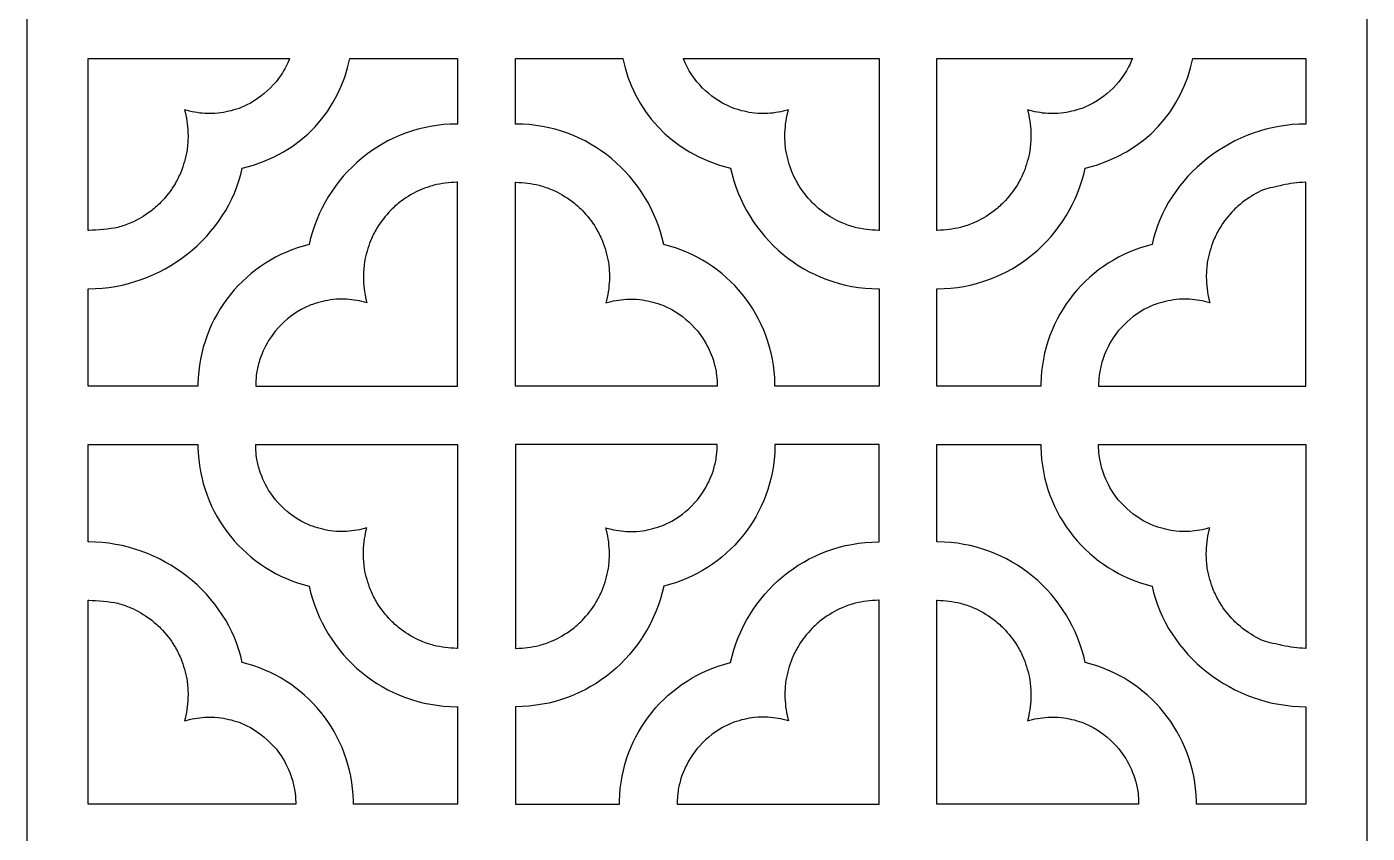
# Model space of a CAD drawing. Header units: centimetres. Extents: x -20.1 to -15.7, y -9 to 9.
# Drawn here: x -20.085 to -15.659, y -4.742 to -2.079 of the extents above; entities that cross this region are included whole.
import ezdxf

# ---------------------------------------------------------------- set-up
doc = ezdxf.new("R2010")
doc.units = ezdxf.units.CM
doc.header["$MEASUREMENT"] = 0
doc.layers.add('layer 1', color=7, linetype='Continuous')

msp = doc.modelspace()

# ---------------------------------------------------------------- linework, layer by layer
at = {"layer": 'layer 1', "color": 250}
for points, knots in [([(-20.08518, 9.00078), (-20.08518, 9.00078), (-15.65871, 9.00078), (-15.65871, 9.00078), (-15.65871, 9.00078), (-15.65871, 9.00078), (-15.65871, -9.00021), (-15.65871, -9.00021), (-15.65871, -9.00021), (-15.65871, -9.00021), (-20.08518, -9.00021), (-20.08518, -9.00021), (-20.08518, -9.00021), (-20.08518, -9.00021), (-20.08518, 9.00078), (-20.08518, 9.00078)], [0, 0, 0, 0, 0.2, 0.2, 0.2, 0.2, 0.4, 0.4, 0.4, 0.4, 0.6, 0.6, 0.6, 0.6, 1, 1, 1, 1]), ([(-18.66243, -2.18409), (-18.66243, -2.18409), (-19.01814, -2.18409), (-19.01814, -2.18409), (-19.01814, -2.18409), (-19.05294, -2.34948), (-19.17134, -2.49765), (-19.37345, -2.54566), (-19.37345, -2.54566), (-19.42214, -2.77284), (-19.64154, -2.94393), (-19.88049, -2.94393), (-19.88049, -2.94393), (-19.8807, -2.94393), (-19.88152, -2.94392), (-19.88259, -2.94392), (-19.88259, -2.94392), (-19.88259, -2.94392), (-19.88259, -3.26591), (-19.88259, -3.26591), (-19.88259, -3.26591), (-19.88259, -3.26591), (-19.52001, -3.26591), (-19.52001, -3.26591), (-19.52001, -3.26591), (-19.52, -3.26237), (-19.51998, -3.25917), (-19.51996, -3.25808), (-19.51996, -3.25808), (-19.51605, -3.03471), (-19.36021, -2.84767), (-19.15284, -2.79842), (-19.15284, -2.79842), (-19.10415, -2.57124), (-18.90349, -2.40015), (-18.66454, -2.40015), (-18.66454, -2.40015), (-18.66441, -2.40015), (-18.66362, -2.40015), (-18.66243, -2.40015), (-18.66243, -2.40015), (-18.66243, -2.32813), (-18.66243, -2.25611), (-18.66243, -2.18409)], [0, 0, 0, 0, 0.0833333, 0.0833333, 0.0833333, 0.0833333, 0.1666667, 0.1666667, 0.1666667, 0.1666667, 0.25, 0.25, 0.25, 0.25, 0.3333333, 0.3333333, 0.3333333, 0.3333333, 0.4166667, 0.4166667, 0.4166667, 0.4166667, 0.5, 0.5, 0.5, 0.5, 0.5833333, 0.5833333, 0.5833333, 0.5833333, 0.6666667, 0.6666667, 0.6666667, 0.6666667, 0.75, 0.75, 0.75, 0.75, 0.8333333, 0.8333333, 0.8333333, 0.8333333, 1, 1, 1, 1]), ([(-19.2175, -2.18409), (-19.2175, -2.18409), (-19.88259, -2.18409), (-19.88259, -2.18409), (-19.88259, -2.18409), (-19.88259, -2.18409), (-19.88259, -2.75146), (-19.88259, -2.75146), (-19.88259, -2.75146), (-19.88152, -2.75147), (-19.8807, -2.75148), (-19.88049, -2.75148), (-19.88049, -2.75148), (-19.85369, -2.75079), (-19.81088, -2.74777), (-19.78475, -2.74165), (-19.78475, -2.74165), (-19.77003, -2.73741), (-19.75618, -2.73266), (-19.74194, -2.72697), (-19.74194, -2.72697), (-19.71852, -2.71624), (-19.69819, -2.7044), (-19.67725, -2.68932), (-19.67725, -2.68932), (-19.66533, -2.67985), (-19.65435, -2.67023), (-19.64338, -2.65966), (-19.64338, -2.65966), (-19.62567, -2.64088), (-19.61115, -2.62223), (-19.59728, -2.6004), (-19.59728, -2.6004), (-19.58969, -2.58709), (-19.58306, -2.57402), (-19.57679, -2.56003), (-19.57679, -2.56003), (-19.56718, -2.53549), (-19.56072, -2.51244), (-19.55611, -2.48646), (-19.55611, -2.48646), (-19.55408, -2.47043), (-19.55294, -2.45508), (-19.55254, -2.43892), (-19.55254, -2.43892), (-19.55322, -2.41182), (-19.55621, -2.38749), (-19.56226, -2.36108), (-19.56226, -2.36108), (-19.56297, -2.35856), (-19.5637, -2.35605), (-19.56445, -2.35357), (-19.56445, -2.35357), (-19.54171, -2.35998), (-19.52046, -2.3637), (-19.49679, -2.36553), (-19.49679, -2.36553), (-19.48189, -2.36591), (-19.46771, -2.36556), (-19.45285, -2.36441), (-19.45285, -2.36441), (-19.42879, -2.3613), (-19.40735, -2.35633), (-19.38438, -2.34844), (-19.38438, -2.34844), (-19.37132, -2.34322), (-19.35909, -2.33762), (-19.3466, -2.33114), (-19.3466, -2.33114), (-19.31322, -2.3117), (-19.28715, -2.28991), (-19.26192, -2.26049), (-19.26192, -2.26049), (-19.26192, -2.26049), (-19.24538, -2.23816), (-19.24538, -2.23816), (-19.24538, -2.23816), (-19.23404, -2.22031), (-19.22477, -2.20232), (-19.2175, -2.18409)], [0, 0, 0, 0, 0.047619, 0.047619, 0.047619, 0.047619, 0.0952381, 0.0952381, 0.0952381, 0.0952381, 0.1428571, 0.1428571, 0.1428571, 0.1428571, 0.1904762, 0.1904762, 0.1904762, 0.1904762, 0.2380952, 0.2380952, 0.2380952, 0.2380952, 0.2857143, 0.2857143, 0.2857143, 0.2857143, 0.3333333, 0.3333333, 0.3333333, 0.3333333, 0.3809524, 0.3809524, 0.3809524, 0.3809524, 0.4285714, 0.4285714, 0.4285714, 0.4285714, 0.4761905, 0.4761905, 0.4761905, 0.4761905, 0.5238095, 0.5238095, 0.5238095, 0.5238095, 0.5714286, 0.5714286, 0.5714286, 0.5714286, 0.6190476, 0.6190476, 0.6190476, 0.6190476, 0.6666667, 0.6666667, 0.6666667, 0.6666667, 0.7142857, 0.7142857, 0.7142857, 0.7142857, 0.7619048, 0.7619048, 0.7619048, 0.7619048, 0.8095238, 0.8095238, 0.8095238, 0.8095238, 0.8571429, 0.8571429, 0.8571429, 0.8571429, 0.9047619, 0.9047619, 0.9047619, 0.9047619, 1, 1, 1, 1]), ([(-18.11685, -2.18409), (-18.11685, -2.18409), (-18.47101, -2.18409), (-18.47101, -2.18409), (-18.47101, -2.18409), (-18.47101, -2.25611), (-18.47101, -2.32813), (-18.47101, -2.40015), (-18.47101, -2.40015), (-18.47045, -2.40015), (-18.47009, -2.40015), (-18.47, -2.40015), (-18.47, -2.40015), (-18.23105, -2.40015), (-18.03039, -2.57124), (-17.98171, -2.79842), (-17.98171, -2.79842), (-17.77433, -2.84767), (-17.61849, -3.03471), (-17.61458, -3.25808), (-17.61458, -3.25808), (-17.61456, -3.25917), (-17.61454, -3.26237), (-17.61453, -3.26591), (-17.61453, -3.26591), (-17.61453, -3.26591), (-17.27069, -3.26591), (-17.27069, -3.26591), (-17.27069, -3.26591), (-17.27069, -3.26591), (-17.27069, -2.94392), (-17.27069, -2.94392), (-17.27069, -2.94392), (-17.27176, -2.94392), (-17.27258, -2.94393), (-17.27279, -2.94393), (-17.27279, -2.94393), (-17.51174, -2.94393), (-17.7124, -2.77284), (-17.76109, -2.54566), (-17.76109, -2.54566), (-17.96345, -2.49759), (-18.082, -2.34945), (-18.11685, -2.18409)], [0, 0, 0, 0, 0.0833333, 0.0833333, 0.0833333, 0.0833333, 0.1666667, 0.1666667, 0.1666667, 0.1666667, 0.25, 0.25, 0.25, 0.25, 0.3333333, 0.3333333, 0.3333333, 0.3333333, 0.4166667, 0.4166667, 0.4166667, 0.4166667, 0.5, 0.5, 0.5, 0.5, 0.5833333, 0.5833333, 0.5833333, 0.5833333, 0.6666667, 0.6666667, 0.6666667, 0.6666667, 0.75, 0.75, 0.75, 0.75, 0.8333333, 0.8333333, 0.8333333, 0.8333333, 1, 1, 1, 1]), ([(-17.27069, -2.18409), (-17.27069, -2.18409), (-17.91704, -2.18409), (-17.91704, -2.18409), (-17.91704, -2.18409), (-17.90977, -2.20232), (-17.9005, -2.22031), (-17.88916, -2.23816), (-17.88916, -2.23816), (-17.88916, -2.23816), (-17.87262, -2.26049), (-17.87262, -2.26049), (-17.87262, -2.26049), (-17.84739, -2.28991), (-17.82132, -2.3117), (-17.78794, -2.33114), (-17.78794, -2.33114), (-17.77545, -2.33762), (-17.76322, -2.34322), (-17.75016, -2.34844), (-17.75016, -2.34844), (-17.72719, -2.35633), (-17.70575, -2.3613), (-17.68169, -2.36441), (-17.68169, -2.36441), (-17.66683, -2.36556), (-17.65265, -2.36591), (-17.63775, -2.36553), (-17.63775, -2.36553), (-17.61408, -2.3637), (-17.59283, -2.35998), (-17.57009, -2.35357), (-17.57009, -2.35357), (-17.57084, -2.35605), (-17.57157, -2.35856), (-17.57228, -2.36108), (-17.57228, -2.36108), (-17.57833, -2.38749), (-17.58132, -2.41182), (-17.582, -2.43892), (-17.582, -2.43892), (-17.5816, -2.45508), (-17.58046, -2.47043), (-17.57844, -2.48646), (-17.57844, -2.48646), (-17.57382, -2.51244), (-17.56736, -2.53549), (-17.55775, -2.56003), (-17.55775, -2.56003), (-17.55148, -2.57402), (-17.54485, -2.58709), (-17.53726, -2.6004), (-17.53726, -2.6004), (-17.52339, -2.62223), (-17.50888, -2.64088), (-17.49116, -2.65966), (-17.49116, -2.65966), (-17.48019, -2.67023), (-17.46921, -2.67985), (-17.45729, -2.68932), (-17.45729, -2.68932), (-17.43635, -2.7044), (-17.41602, -2.71624), (-17.3926, -2.72697), (-17.3926, -2.72697), (-17.37836, -2.73266), (-17.36451, -2.73741), (-17.34979, -2.74165), (-17.34979, -2.74165), (-17.32366, -2.74777), (-17.29959, -2.75079), (-17.27279, -2.75148), (-17.27279, -2.75148), (-17.27258, -2.75148), (-17.27176, -2.75147), (-17.27069, -2.75146), (-17.27069, -2.75146), (-17.27069, -2.56234), (-17.27069, -2.37321), (-17.27069, -2.18409)], [0, 0, 0, 0, 0.047619, 0.047619, 0.047619, 0.047619, 0.0952381, 0.0952381, 0.0952381, 0.0952381, 0.1428571, 0.1428571, 0.1428571, 0.1428571, 0.1904762, 0.1904762, 0.1904762, 0.1904762, 0.2380952, 0.2380952, 0.2380952, 0.2380952, 0.2857143, 0.2857143, 0.2857143, 0.2857143, 0.3333333, 0.3333333, 0.3333333, 0.3333333, 0.3809524, 0.3809524, 0.3809524, 0.3809524, 0.4285714, 0.4285714, 0.4285714, 0.4285714, 0.4761905, 0.4761905, 0.4761905, 0.4761905, 0.5238095, 0.5238095, 0.5238095, 0.5238095, 0.5714286, 0.5714286, 0.5714286, 0.5714286, 0.6190476, 0.6190476, 0.6190476, 0.6190476, 0.6666667, 0.6666667, 0.6666667, 0.6666667, 0.7142857, 0.7142857, 0.7142857, 0.7142857, 0.7619048, 0.7619048, 0.7619048, 0.7619048, 0.8095238, 0.8095238, 0.8095238, 0.8095238, 0.8571429, 0.8571429, 0.8571429, 0.8571429, 0.9047619, 0.9047619, 0.9047619, 0.9047619, 1, 1, 1, 1]), ([(-15.8613, -2.18409), (-15.8613, -2.18409), (-16.2342, -2.18409), (-16.2342, -2.18409), (-16.2342, -2.18409), (-16.26905, -2.34945), (-16.3876, -2.49759), (-16.58997, -2.54566), (-16.58997, -2.54566), (-16.63865, -2.77284), (-16.83931, -2.94393), (-17.07826, -2.94393), (-17.07826, -2.94393), (-17.07847, -2.94393), (-17.07929, -2.94392), (-17.08036, -2.94392), (-17.08036, -2.94392), (-17.08036, -2.94392), (-17.08036, -3.26591), (-17.08036, -3.26591), (-17.08036, -3.26591), (-17.08036, -3.26591), (-16.73652, -3.26591), (-16.73652, -3.26591), (-16.73652, -3.26591), (-16.73651, -3.26237), (-16.73649, -3.25917), (-16.73647, -3.25808), (-16.73647, -3.25808), (-16.73256, -3.03471), (-16.57672, -2.84767), (-16.36935, -2.79842), (-16.36935, -2.79842), (-16.32066, -2.57124), (-16.10127, -2.40015), (-15.86231, -2.40015), (-15.86231, -2.40015), (-15.86222, -2.40015), (-15.86186, -2.40015), (-15.8613, -2.40015), (-15.8613, -2.40015), (-15.8613, -2.32813), (-15.8613, -2.25611), (-15.8613, -2.18409)], [0, 0, 0, 0, 0.0833333, 0.0833333, 0.0833333, 0.0833333, 0.1666667, 0.1666667, 0.1666667, 0.1666667, 0.25, 0.25, 0.25, 0.25, 0.3333333, 0.3333333, 0.3333333, 0.3333333, 0.4166667, 0.4166667, 0.4166667, 0.4166667, 0.5, 0.5, 0.5, 0.5, 0.5833333, 0.5833333, 0.5833333, 0.5833333, 0.6666667, 0.6666667, 0.6666667, 0.6666667, 0.75, 0.75, 0.75, 0.75, 0.8333333, 0.8333333, 0.8333333, 0.8333333, 1, 1, 1, 1]), ([(-16.43402, -2.18409), (-16.43402, -2.18409), (-17.08036, -2.18409), (-17.08036, -2.18409), (-17.08036, -2.18409), (-17.08036, -2.37321), (-17.08036, -2.56234), (-17.08036, -2.75146), (-17.08036, -2.75146), (-17.07929, -2.75147), (-17.07847, -2.75148), (-17.07826, -2.75148), (-17.07826, -2.75148), (-17.05146, -2.75079), (-17.02739, -2.74777), (-17.00126, -2.74165), (-17.00126, -2.74165), (-16.98654, -2.73741), (-16.97269, -2.73266), (-16.95845, -2.72697), (-16.95845, -2.72697), (-16.93503, -2.71624), (-16.9147, -2.7044), (-16.89376, -2.68932), (-16.89376, -2.68932), (-16.88184, -2.67985), (-16.87086, -2.67023), (-16.85989, -2.65966), (-16.85989, -2.65966), (-16.84218, -2.64088), (-16.82766, -2.62223), (-16.81379, -2.6004), (-16.81379, -2.6004), (-16.8062, -2.58709), (-16.79957, -2.57402), (-16.7933, -2.56003), (-16.7933, -2.56003), (-16.78369, -2.53549), (-16.77723, -2.51244), (-16.77262, -2.48646), (-16.77262, -2.48646), (-16.77059, -2.47043), (-16.76945, -2.45508), (-16.76905, -2.43892), (-16.76905, -2.43892), (-16.76973, -2.41182), (-16.77272, -2.38749), (-16.77877, -2.36108), (-16.77877, -2.36108), (-16.77948, -2.35856), (-16.78022, -2.35605), (-16.78096, -2.35357), (-16.78096, -2.35357), (-16.75822, -2.35998), (-16.73697, -2.3637), (-16.7133, -2.36553), (-16.7133, -2.36553), (-16.6984, -2.36591), (-16.68422, -2.36556), (-16.66936, -2.36441), (-16.66936, -2.36441), (-16.6453, -2.3613), (-16.62386, -2.35633), (-16.60089, -2.34844), (-16.60089, -2.34844), (-16.58783, -2.34322), (-16.5756, -2.33762), (-16.56311, -2.33114), (-16.56311, -2.33114), (-16.52973, -2.3117), (-16.50366, -2.28991), (-16.47843, -2.26049), (-16.47843, -2.26049), (-16.47843, -2.26049), (-16.46189, -2.23816), (-16.46189, -2.23816), (-16.46189, -2.23816), (-16.45056, -2.22032), (-16.44129, -2.20232), (-16.43402, -2.18409)], [0, 0, 0, 0, 0.047619, 0.047619, 0.047619, 0.047619, 0.0952381, 0.0952381, 0.0952381, 0.0952381, 0.1428571, 0.1428571, 0.1428571, 0.1428571, 0.1904762, 0.1904762, 0.1904762, 0.1904762, 0.2380952, 0.2380952, 0.2380952, 0.2380952, 0.2857143, 0.2857143, 0.2857143, 0.2857143, 0.3333333, 0.3333333, 0.3333333, 0.3333333, 0.3809524, 0.3809524, 0.3809524, 0.3809524, 0.4285714, 0.4285714, 0.4285714, 0.4285714, 0.4761905, 0.4761905, 0.4761905, 0.4761905, 0.5238095, 0.5238095, 0.5238095, 0.5238095, 0.5714286, 0.5714286, 0.5714286, 0.5714286, 0.6190476, 0.6190476, 0.6190476, 0.6190476, 0.6666667, 0.6666667, 0.6666667, 0.6666667, 0.7142857, 0.7142857, 0.7142857, 0.7142857, 0.7619048, 0.7619048, 0.7619048, 0.7619048, 0.8095238, 0.8095238, 0.8095238, 0.8095238, 0.8571429, 0.8571429, 0.8571429, 0.8571429, 0.9047619, 0.9047619, 0.9047619, 0.9047619, 1, 1, 1, 1]), ([(-19.3292, -3.26591), (-19.32917, -3.26136), (-19.32911, -3.25692), (-19.32905, -3.25522), (-19.32905, -3.25522), (-19.32866, -3.24458), (-19.32777, -3.23389), (-19.32636, -3.22279), (-19.32636, -3.22279), (-19.32384, -3.20857), (-19.32077, -3.19515), (-19.31685, -3.18126), (-19.31685, -3.18126), (-19.30762, -3.15376), (-19.29643, -3.13035), (-19.28091, -3.10592), (-19.28091, -3.10592), (-19.28091, -3.10592), (-19.26437, -3.08358), (-19.26437, -3.08358), (-19.26437, -3.08358), (-19.23914, -3.05416), (-19.21307, -3.03237), (-19.17969, -3.01294), (-19.17969, -3.01294), (-19.1672, -3.00645), (-19.15497, -3.00085), (-19.14191, -2.99563), (-19.14191, -2.99563), (-19.11894, -2.98774), (-19.0975, -2.98277), (-19.07344, -2.97966), (-19.07344, -2.97966), (-19.05858, -2.97852), (-19.0444, -2.97816), (-19.0295, -2.97854), (-19.0295, -2.97854), (-19.00583, -2.98037), (-18.98458, -2.9841), (-18.96184, -2.99051), (-18.96184, -2.99051), (-18.96259, -2.98803), (-18.96332, -2.98552), (-18.96403, -2.98299), (-18.96403, -2.98299), (-18.97008, -2.95658), (-18.97307, -2.93225), (-18.97375, -2.90515), (-18.97375, -2.90515), (-18.97335, -2.889), (-18.97221, -2.87365), (-18.97018, -2.85762), (-18.97018, -2.85762), (-18.96557, -2.83164), (-18.95911, -2.80859), (-18.9495, -2.78404), (-18.9495, -2.78404), (-18.94323, -2.77006), (-18.9366, -2.75699), (-18.92901, -2.74368), (-18.92901, -2.74368), (-18.91514, -2.72185), (-18.90062, -2.7032), (-18.88291, -2.68442), (-18.88291, -2.68442), (-18.87194, -2.67384), (-18.86096, -2.66423), (-18.84904, -2.65475), (-18.84904, -2.65475), (-18.8281, -2.63968), (-18.80777, -2.62784), (-18.78435, -2.61711), (-18.78435, -2.61711), (-18.77011, -2.61141), (-18.75626, -2.60667), (-18.74154, -2.60242), (-18.74154, -2.60242), (-18.71541, -2.5963), (-18.69134, -2.59328), (-18.66454, -2.59259), (-18.66454, -2.59259), (-18.66441, -2.5926), (-18.66363, -2.5926), (-18.66243, -2.5926), (-18.66243, -2.5926), (-18.66243, -2.5926), (-18.66243, -3.26591), (-18.66243, -3.26591), (-18.66243, -3.26591), (-18.66243, -3.26591), (-19.3292, -3.26591), (-19.3292, -3.26591)], [0, 0, 0, 0, 0.0416667, 0.0416667, 0.0416667, 0.0416667, 0.0833333, 0.0833333, 0.0833333, 0.0833333, 0.125, 0.125, 0.125, 0.125, 0.1666667, 0.1666667, 0.1666667, 0.1666667, 0.2083333, 0.2083333, 0.2083333, 0.2083333, 0.25, 0.25, 0.25, 0.25, 0.2916667, 0.2916667, 0.2916667, 0.2916667, 0.3333333, 0.3333333, 0.3333333, 0.3333333, 0.375, 0.375, 0.375, 0.375, 0.4166667, 0.4166667, 0.4166667, 0.4166667, 0.4583333, 0.4583333, 0.4583333, 0.4583333, 0.5, 0.5, 0.5, 0.5, 0.5416667, 0.5416667, 0.5416667, 0.5416667, 0.5833333, 0.5833333, 0.5833333, 0.5833333, 0.625, 0.625, 0.625, 0.625, 0.6666667, 0.6666667, 0.6666667, 0.6666667, 0.7083333, 0.7083333, 0.7083333, 0.7083333, 0.75, 0.75, 0.75, 0.75, 0.7916667, 0.7916667, 0.7916667, 0.7916667, 0.8333333, 0.8333333, 0.8333333, 0.8333333, 0.875, 0.875, 0.875, 0.875, 0.9166667, 0.9166667, 0.9166667, 0.9166667, 1, 1, 1, 1]), ([(-17.80534, -3.26591), (-17.80538, -3.26136), (-17.80543, -3.25692), (-17.80549, -3.25522), (-17.80549, -3.25522), (-17.80588, -3.24458), (-17.80678, -3.23389), (-17.80818, -3.22279), (-17.80818, -3.22279), (-17.8107, -3.20857), (-17.81377, -3.19515), (-17.81769, -3.18126), (-17.81769, -3.18126), (-17.82692, -3.15376), (-17.83811, -3.13035), (-17.85363, -3.10592), (-17.85363, -3.10592), (-17.85363, -3.10592), (-17.87017, -3.08358), (-17.87017, -3.08358), (-17.87017, -3.08358), (-17.8954, -3.05416), (-17.92147, -3.03237), (-17.95485, -3.01294), (-17.95485, -3.01294), (-17.96734, -3.00645), (-17.97957, -3.00085), (-17.99263, -2.99563), (-17.99263, -2.99563), (-18.0156, -2.98774), (-18.03704, -2.98277), (-18.0611, -2.97966), (-18.0611, -2.97966), (-18.07596, -2.97852), (-18.09014, -2.97816), (-18.10504, -2.97854), (-18.10504, -2.97854), (-18.12871, -2.98037), (-18.14996, -2.9841), (-18.1727, -2.99051), (-18.1727, -2.99051), (-18.17196, -2.98803), (-18.17122, -2.98552), (-18.17051, -2.98299), (-18.17051, -2.98299), (-18.16446, -2.95658), (-18.16147, -2.93225), (-18.16079, -2.90515), (-18.16079, -2.90515), (-18.16119, -2.889), (-18.16233, -2.87365), (-18.16436, -2.85762), (-18.16436, -2.85762), (-18.16897, -2.83164), (-18.17543, -2.80859), (-18.18504, -2.78404), (-18.18504, -2.78404), (-18.19131, -2.77006), (-18.19794, -2.75699), (-18.20553, -2.74368), (-18.20553, -2.74368), (-18.2194, -2.72185), (-18.23392, -2.7032), (-18.25163, -2.68442), (-18.25163, -2.68442), (-18.2626, -2.67384), (-18.27358, -2.66423), (-18.2855, -2.65475), (-18.2855, -2.65475), (-18.30644, -2.63968), (-18.32677, -2.62784), (-18.35019, -2.61711), (-18.35019, -2.61711), (-18.36443, -2.61141), (-18.37828, -2.60667), (-18.393, -2.60242), (-18.393, -2.60242), (-18.41913, -2.5963), (-18.4432, -2.59328), (-18.47, -2.59259), (-18.47, -2.59259), (-18.47008, -2.5926), (-18.47044, -2.5926), (-18.47101, -2.5926), (-18.47101, -2.5926), (-18.47101, -2.5926), (-18.47101, -3.26591), (-18.47101, -3.26591), (-18.47101, -3.26591), (-18.47101, -3.26591), (-17.80534, -3.26591), (-17.80534, -3.26591)], [0, 0, 0, 0, 0.0416667, 0.0416667, 0.0416667, 0.0416667, 0.0833333, 0.0833333, 0.0833333, 0.0833333, 0.125, 0.125, 0.125, 0.125, 0.1666667, 0.1666667, 0.1666667, 0.1666667, 0.2083333, 0.2083333, 0.2083333, 0.2083333, 0.25, 0.25, 0.25, 0.25, 0.2916667, 0.2916667, 0.2916667, 0.2916667, 0.3333333, 0.3333333, 0.3333333, 0.3333333, 0.375, 0.375, 0.375, 0.375, 0.4166667, 0.4166667, 0.4166667, 0.4166667, 0.4583333, 0.4583333, 0.4583333, 0.4583333, 0.5, 0.5, 0.5, 0.5, 0.5416667, 0.5416667, 0.5416667, 0.5416667, 0.5833333, 0.5833333, 0.5833333, 0.5833333, 0.625, 0.625, 0.625, 0.625, 0.6666667, 0.6666667, 0.6666667, 0.6666667, 0.7083333, 0.7083333, 0.7083333, 0.7083333, 0.75, 0.75, 0.75, 0.75, 0.7916667, 0.7916667, 0.7916667, 0.7916667, 0.8333333, 0.8333333, 0.8333333, 0.8333333, 0.875, 0.875, 0.875, 0.875, 0.9166667, 0.9166667, 0.9166667, 0.9166667, 1, 1, 1, 1]), ([(-16.54571, -3.26591), (-16.54568, -3.26136), (-16.54562, -3.25692), (-16.54556, -3.25522), (-16.54556, -3.25522), (-16.54517, -3.24458), (-16.54428, -3.23389), (-16.54287, -3.22279), (-16.54287, -3.22279), (-16.54035, -3.20857), (-16.53728, -3.19515), (-16.53336, -3.18126), (-16.53336, -3.18126), (-16.52413, -3.15376), (-16.51294, -3.13035), (-16.49742, -3.10592), (-16.49742, -3.10592), (-16.49742, -3.10592), (-16.48088, -3.08358), (-16.48088, -3.08358), (-16.48088, -3.08358), (-16.45565, -3.05416), (-16.42958, -3.03237), (-16.3962, -3.01294), (-16.3962, -3.01294), (-16.38371, -3.00645), (-16.37148, -3.00085), (-16.35842, -2.99563), (-16.35842, -2.99563), (-16.33545, -2.98774), (-16.31401, -2.98277), (-16.28995, -2.97966), (-16.28995, -2.97966), (-16.27509, -2.97852), (-16.26091, -2.97816), (-16.24601, -2.97854), (-16.24601, -2.97854), (-16.22234, -2.98037), (-16.20109, -2.9841), (-16.17835, -2.99051), (-16.17835, -2.99051), (-16.1791, -2.98803), (-16.17983, -2.98552), (-16.18054, -2.98299), (-16.18054, -2.98299), (-16.18659, -2.95658), (-16.18958, -2.93225), (-16.19026, -2.90515), (-16.19026, -2.90515), (-16.18986, -2.889), (-16.18872, -2.87365), (-16.1867, -2.85762), (-16.1867, -2.85762), (-16.18208, -2.83164), (-16.17562, -2.80859), (-16.16601, -2.78404), (-16.16601, -2.78404), (-16.15974, -2.77006), (-16.15311, -2.75699), (-16.14552, -2.74368), (-16.14552, -2.74368), (-16.13165, -2.72185), (-16.11714, -2.7032), (-16.09942, -2.68442), (-16.09942, -2.68442), (-16.08845, -2.67384), (-16.07747, -2.66423), (-16.06555, -2.65475), (-16.06555, -2.65475), (-16.04461, -2.63968), (-16.02428, -2.62784), (-16.00086, -2.61711), (-16.00086, -2.61711), (-15.98662, -2.61141), (-15.95404, -2.60667), (-15.93931, -2.60242), (-15.93931, -2.60242), (-15.91319, -2.5963), (-15.88911, -2.59328), (-15.86231, -2.59259), (-15.86231, -2.59259), (-15.86223, -2.5926), (-15.86187, -2.5926), (-15.8613, -2.5926), (-15.8613, -2.5926), (-15.8613, -2.5926), (-15.8613, -3.26591), (-15.8613, -3.26591), (-15.8613, -3.26591), (-15.8613, -3.26591), (-16.54571, -3.26591), (-16.54571, -3.26591)], [0, 0, 0, 0, 0.0416667, 0.0416667, 0.0416667, 0.0416667, 0.0833333, 0.0833333, 0.0833333, 0.0833333, 0.125, 0.125, 0.125, 0.125, 0.1666667, 0.1666667, 0.1666667, 0.1666667, 0.2083333, 0.2083333, 0.2083333, 0.2083333, 0.25, 0.25, 0.25, 0.25, 0.2916667, 0.2916667, 0.2916667, 0.2916667, 0.3333333, 0.3333333, 0.3333333, 0.3333333, 0.375, 0.375, 0.375, 0.375, 0.4166667, 0.4166667, 0.4166667, 0.4166667, 0.4583333, 0.4583333, 0.4583333, 0.4583333, 0.5, 0.5, 0.5, 0.5, 0.5416667, 0.5416667, 0.5416667, 0.5416667, 0.5833333, 0.5833333, 0.5833333, 0.5833333, 0.625, 0.625, 0.625, 0.625, 0.6666667, 0.6666667, 0.6666667, 0.6666667, 0.7083333, 0.7083333, 0.7083333, 0.7083333, 0.75, 0.75, 0.75, 0.75, 0.7916667, 0.7916667, 0.7916667, 0.7916667, 0.8333333, 0.8333333, 0.8333333, 0.8333333, 0.875, 0.875, 0.875, 0.875, 0.9166667, 0.9166667, 0.9166667, 0.9166667, 1, 1, 1, 1]), ([(-19.00629, -4.646), (-19.00629, -4.646), (-18.66243, -4.646), (-18.66243, -4.646), (-18.66243, -4.646), (-18.66243, -4.646), (-18.66243, -4.32405), (-18.66243, -4.32405), (-18.66243, -4.32405), (-18.66362, -4.32406), (-18.66441, -4.32406), (-18.66454, -4.32406), (-18.66454, -4.32406), (-18.90349, -4.32406), (-19.10415, -4.15297), (-19.15284, -3.92579), (-19.15284, -3.92579), (-19.36021, -3.87653), (-19.51605, -3.6895), (-19.51996, -3.46613), (-19.51996, -3.46613), (-19.51998, -3.46504), (-19.52, -3.46184), (-19.52001, -3.4583), (-19.52001, -3.4583), (-19.52001, -3.4583), (-19.88259, -3.4583), (-19.88259, -3.4583), (-19.88259, -3.4583), (-19.88259, -3.4583), (-19.88259, -3.78029), (-19.88259, -3.78029), (-19.88259, -3.78029), (-19.88152, -3.78028), (-19.8807, -3.78028), (-19.88049, -3.78028), (-19.88049, -3.78028), (-19.64154, -3.78028), (-19.42214, -3.95137), (-19.37345, -4.17855), (-19.37345, -4.17855), (-19.16695, -4.2276), (-19.01155, -4.41327), (-19.00639, -4.6354), (-19.00639, -4.6354), (-19.00635, -4.63717), (-19.00631, -4.6416), (-19.00629, -4.646)], [0, 0, 0, 0, 0.0769231, 0.0769231, 0.0769231, 0.0769231, 0.1538462, 0.1538462, 0.1538462, 0.1538462, 0.2307692, 0.2307692, 0.2307692, 0.2307692, 0.3076923, 0.3076923, 0.3076923, 0.3076923, 0.3846154, 0.3846154, 0.3846154, 0.3846154, 0.4615385, 0.4615385, 0.4615385, 0.4615385, 0.5384615, 0.5384615, 0.5384615, 0.5384615, 0.6153846, 0.6153846, 0.6153846, 0.6153846, 0.6923077, 0.6923077, 0.6923077, 0.6923077, 0.7692308, 0.7692308, 0.7692308, 0.7692308, 0.8461538, 0.8461538, 0.8461538, 0.8461538, 1, 1, 1, 1]), ([(-19.3292, -3.4583), (-19.32917, -3.46285), (-19.32911, -3.46729), (-19.32905, -3.46899), (-19.32905, -3.46899), (-19.32866, -3.47963), (-19.32777, -3.49031), (-19.32636, -3.50142), (-19.32636, -3.50142), (-19.32384, -3.51563), (-19.32077, -3.52905), (-19.31685, -3.54295), (-19.31685, -3.54295), (-19.30762, -3.57045), (-19.29643, -3.59386), (-19.28091, -3.61829), (-19.28091, -3.61829), (-19.28091, -3.61829), (-19.26437, -3.64062), (-19.26437, -3.64062), (-19.26437, -3.64062), (-19.23914, -3.67005), (-19.21307, -3.69184), (-19.17969, -3.71127), (-19.17969, -3.71127), (-19.1672, -3.71776), (-19.15497, -3.72336), (-19.14191, -3.72858), (-19.14191, -3.72858), (-19.11894, -3.73646), (-19.0975, -3.74144), (-19.07344, -3.74454), (-19.07344, -3.74454), (-19.05858, -3.74569), (-19.0444, -3.74605), (-19.0295, -3.74566), (-19.0295, -3.74566), (-19.00583, -3.74384), (-18.98458, -3.74011), (-18.96184, -3.7337), (-18.96184, -3.7337), (-18.96259, -3.73618), (-18.96332, -3.73869), (-18.96403, -3.74122), (-18.96403, -3.74122), (-18.97008, -3.76762), (-18.97307, -3.79195), (-18.97375, -3.81905), (-18.97375, -3.81905), (-18.97335, -3.83521), (-18.97221, -3.85056), (-18.97018, -3.86659), (-18.97018, -3.86659), (-18.96557, -3.89257), (-18.95911, -3.91562), (-18.9495, -3.94017), (-18.9495, -3.94017), (-18.94323, -3.95415), (-18.9366, -3.96722), (-18.92901, -3.98053), (-18.92901, -3.98053), (-18.91514, -4.00236), (-18.90062, -4.02101), (-18.88291, -4.03979), (-18.88291, -4.03979), (-18.87194, -4.05036), (-18.86096, -4.05998), (-18.84904, -4.06946), (-18.84904, -4.06946), (-18.8281, -4.08453), (-18.80777, -4.09637), (-18.78435, -4.1071), (-18.78435, -4.1071), (-18.77011, -4.11279), (-18.75626, -4.11754), (-18.74154, -4.12178), (-18.74154, -4.12178), (-18.71541, -4.12791), (-18.69134, -4.13092), (-18.66454, -4.13161), (-18.66454, -4.13161), (-18.66441, -4.13161), (-18.66363, -4.13161), (-18.66243, -4.1316), (-18.66243, -4.1316), (-18.66243, -4.1316), (-18.66243, -3.4583), (-18.66243, -3.4583), (-18.66243, -3.4583), (-18.66243, -3.4583), (-19.3292, -3.4583), (-19.3292, -3.4583)], [0, 0, 0, 0, 0.0416667, 0.0416667, 0.0416667, 0.0416667, 0.0833333, 0.0833333, 0.0833333, 0.0833333, 0.125, 0.125, 0.125, 0.125, 0.1666667, 0.1666667, 0.1666667, 0.1666667, 0.2083333, 0.2083333, 0.2083333, 0.2083333, 0.25, 0.25, 0.25, 0.25, 0.2916667, 0.2916667, 0.2916667, 0.2916667, 0.3333333, 0.3333333, 0.3333333, 0.3333333, 0.375, 0.375, 0.375, 0.375, 0.4166667, 0.4166667, 0.4166667, 0.4166667, 0.4583333, 0.4583333, 0.4583333, 0.4583333, 0.5, 0.5, 0.5, 0.5, 0.5416667, 0.5416667, 0.5416667, 0.5416667, 0.5833333, 0.5833333, 0.5833333, 0.5833333, 0.625, 0.625, 0.625, 0.625, 0.6666667, 0.6666667, 0.6666667, 0.6666667, 0.7083333, 0.7083333, 0.7083333, 0.7083333, 0.75, 0.75, 0.75, 0.75, 0.7916667, 0.7916667, 0.7916667, 0.7916667, 0.8333333, 0.8333333, 0.8333333, 0.8333333, 0.875, 0.875, 0.875, 0.875, 0.9166667, 0.9166667, 0.9166667, 0.9166667, 1, 1, 1, 1]), ([(-18.12825, -4.646), (-18.12825, -4.646), (-18.47101, -4.646), (-18.47101, -4.646), (-18.47101, -4.646), (-18.47101, -4.646), (-18.47101, -4.32406), (-18.47101, -4.32406), (-18.47101, -4.32406), (-18.47045, -4.32406), (-18.47009, -4.32406), (-18.47, -4.32406), (-18.47, -4.32406), (-18.23105, -4.32406), (-18.03039, -4.15297), (-17.98171, -3.92579), (-17.98171, -3.92579), (-17.77433, -3.87653), (-17.61849, -3.6895), (-17.61458, -3.46613), (-17.61458, -3.46613), (-17.61456, -3.46504), (-17.61454, -3.46184), (-17.61453, -3.4583), (-17.61453, -3.4583), (-17.61453, -3.4583), (-17.27069, -3.4583), (-17.27069, -3.4583), (-17.27069, -3.4583), (-17.27069, -3.4583), (-17.27069, -3.78029), (-17.27069, -3.78029), (-17.27069, -3.78029), (-17.27176, -3.78028), (-17.27258, -3.78028), (-17.27279, -3.78028), (-17.27279, -3.78028), (-17.51174, -3.78028), (-17.7124, -3.95137), (-17.76109, -4.17855), (-17.76109, -4.17855), (-17.96759, -4.2276), (-18.12299, -4.41327), (-18.12815, -4.6354), (-18.12815, -4.6354), (-18.12819, -4.63717), (-18.12823, -4.6416), (-18.12825, -4.646)], [0, 0, 0, 0, 0.0769231, 0.0769231, 0.0769231, 0.0769231, 0.1538462, 0.1538462, 0.1538462, 0.1538462, 0.2307692, 0.2307692, 0.2307692, 0.2307692, 0.3076923, 0.3076923, 0.3076923, 0.3076923, 0.3846154, 0.3846154, 0.3846154, 0.3846154, 0.4615385, 0.4615385, 0.4615385, 0.4615385, 0.5384615, 0.5384615, 0.5384615, 0.5384615, 0.6153846, 0.6153846, 0.6153846, 0.6153846, 0.6923077, 0.6923077, 0.6923077, 0.6923077, 0.7692308, 0.7692308, 0.7692308, 0.7692308, 0.8461538, 0.8461538, 0.8461538, 0.8461538, 1, 1, 1, 1]), ([(-17.80534, -3.4583), (-17.80538, -3.46285), (-17.80543, -3.46729), (-17.80549, -3.46899), (-17.80549, -3.46899), (-17.80588, -3.47963), (-17.80678, -3.49031), (-17.80818, -3.50142), (-17.80818, -3.50142), (-17.8107, -3.51563), (-17.81377, -3.52905), (-17.81769, -3.54295), (-17.81769, -3.54295), (-17.82692, -3.57045), (-17.83811, -3.59386), (-17.85363, -3.61829), (-17.85363, -3.61829), (-17.85363, -3.61829), (-17.87017, -3.64062), (-17.87017, -3.64062), (-17.87017, -3.64062), (-17.8954, -3.67005), (-17.92147, -3.69184), (-17.95485, -3.71127), (-17.95485, -3.71127), (-17.96734, -3.71776), (-17.97957, -3.72336), (-17.99263, -3.72858), (-17.99263, -3.72858), (-18.0156, -3.73646), (-18.03704, -3.74144), (-18.0611, -3.74454), (-18.0611, -3.74454), (-18.07596, -3.74569), (-18.09014, -3.74605), (-18.10504, -3.74566), (-18.10504, -3.74566), (-18.12871, -3.74384), (-18.14996, -3.74011), (-18.1727, -3.7337), (-18.1727, -3.7337), (-18.17196, -3.73618), (-18.17122, -3.73869), (-18.17051, -3.74122), (-18.17051, -3.74122), (-18.16446, -3.76762), (-18.16147, -3.79195), (-18.16079, -3.81905), (-18.16079, -3.81905), (-18.16119, -3.83521), (-18.16233, -3.85056), (-18.16436, -3.86659), (-18.16436, -3.86659), (-18.16897, -3.89257), (-18.17543, -3.91562), (-18.18504, -3.94017), (-18.18504, -3.94017), (-18.19131, -3.95415), (-18.19794, -3.96722), (-18.20553, -3.98053), (-18.20553, -3.98053), (-18.2194, -4.00236), (-18.23392, -4.02101), (-18.25163, -4.03979), (-18.25163, -4.03979), (-18.2626, -4.05036), (-18.27358, -4.05998), (-18.2855, -4.06946), (-18.2855, -4.06946), (-18.30644, -4.08453), (-18.32677, -4.09637), (-18.35019, -4.1071), (-18.35019, -4.1071), (-18.36443, -4.11279), (-18.37828, -4.11754), (-18.393, -4.12178), (-18.393, -4.12178), (-18.41913, -4.12791), (-18.4432, -4.13092), (-18.47, -4.13161), (-18.47, -4.13161), (-18.47008, -4.13161), (-18.47044, -4.13161), (-18.47101, -4.1316), (-18.47101, -4.1316), (-18.47101, -4.1316), (-18.47101, -3.4583), (-18.47101, -3.4583), (-18.47101, -3.4583), (-18.47101, -3.4583), (-17.80534, -3.4583), (-17.80534, -3.4583)], [0, 0, 0, 0, 0.0416667, 0.0416667, 0.0416667, 0.0416667, 0.0833333, 0.0833333, 0.0833333, 0.0833333, 0.125, 0.125, 0.125, 0.125, 0.1666667, 0.1666667, 0.1666667, 0.1666667, 0.2083333, 0.2083333, 0.2083333, 0.2083333, 0.25, 0.25, 0.25, 0.25, 0.2916667, 0.2916667, 0.2916667, 0.2916667, 0.3333333, 0.3333333, 0.3333333, 0.3333333, 0.375, 0.375, 0.375, 0.375, 0.4166667, 0.4166667, 0.4166667, 0.4166667, 0.4583333, 0.4583333, 0.4583333, 0.4583333, 0.5, 0.5, 0.5, 0.5, 0.5416667, 0.5416667, 0.5416667, 0.5416667, 0.5833333, 0.5833333, 0.5833333, 0.5833333, 0.625, 0.625, 0.625, 0.625, 0.6666667, 0.6666667, 0.6666667, 0.6666667, 0.7083333, 0.7083333, 0.7083333, 0.7083333, 0.75, 0.75, 0.75, 0.75, 0.7916667, 0.7916667, 0.7916667, 0.7916667, 0.8333333, 0.8333333, 0.8333333, 0.8333333, 0.875, 0.875, 0.875, 0.875, 0.9166667, 0.9166667, 0.9166667, 0.9166667, 1, 1, 1, 1]), ([(-16.2228, -4.646), (-16.2228, -4.646), (-15.8613, -4.646), (-15.8613, -4.646), (-15.8613, -4.646), (-15.8613, -4.646), (-15.8613, -4.32406), (-15.8613, -4.32406), (-15.8613, -4.32406), (-15.86186, -4.32406), (-15.86222, -4.32406), (-15.86231, -4.32406), (-15.86231, -4.32406), (-16.10127, -4.32406), (-16.32066, -4.15297), (-16.36935, -3.92579), (-16.36935, -3.92579), (-16.57672, -3.87653), (-16.73256, -3.6895), (-16.73647, -3.46613), (-16.73647, -3.46613), (-16.73649, -3.46504), (-16.73651, -3.46184), (-16.73652, -3.4583), (-16.73652, -3.4583), (-16.73652, -3.4583), (-17.08036, -3.4583), (-17.08036, -3.4583), (-17.08036, -3.4583), (-17.08036, -3.4583), (-17.08036, -3.78029), (-17.08036, -3.78029), (-17.08036, -3.78029), (-17.07929, -3.78028), (-17.07847, -3.78028), (-17.07826, -3.78028), (-17.07826, -3.78028), (-16.83931, -3.78028), (-16.63865, -3.95137), (-16.58997, -4.17855), (-16.58997, -4.17855), (-16.38346, -4.2276), (-16.22806, -4.41327), (-16.2229, -4.6354), (-16.2229, -4.6354), (-16.22286, -4.63717), (-16.22283, -4.6416), (-16.2228, -4.646)], [0, 0, 0, 0, 0.0769231, 0.0769231, 0.0769231, 0.0769231, 0.1538462, 0.1538462, 0.1538462, 0.1538462, 0.2307692, 0.2307692, 0.2307692, 0.2307692, 0.3076923, 0.3076923, 0.3076923, 0.3076923, 0.3846154, 0.3846154, 0.3846154, 0.3846154, 0.4615385, 0.4615385, 0.4615385, 0.4615385, 0.5384615, 0.5384615, 0.5384615, 0.5384615, 0.6153846, 0.6153846, 0.6153846, 0.6153846, 0.6923077, 0.6923077, 0.6923077, 0.6923077, 0.7692308, 0.7692308, 0.7692308, 0.7692308, 0.8461538, 0.8461538, 0.8461538, 0.8461538, 1, 1, 1, 1]), ([(-16.54571, -3.4583), (-16.54568, -3.46285), (-16.54562, -3.46729), (-16.54556, -3.46899), (-16.54556, -3.46899), (-16.54517, -3.47963), (-16.54428, -3.49031), (-16.54287, -3.50142), (-16.54287, -3.50142), (-16.54035, -3.51563), (-16.53728, -3.52905), (-16.53336, -3.54295), (-16.53336, -3.54295), (-16.52413, -3.57045), (-16.51294, -3.59386), (-16.49742, -3.61829), (-16.49742, -3.61829), (-16.49742, -3.61829), (-16.48088, -3.64062), (-16.48088, -3.64062), (-16.48088, -3.64062), (-16.45565, -3.67005), (-16.42958, -3.69184), (-16.3962, -3.71127), (-16.3962, -3.71127), (-16.38371, -3.71776), (-16.37148, -3.72336), (-16.35842, -3.72858), (-16.35842, -3.72858), (-16.33545, -3.73646), (-16.31401, -3.74144), (-16.28995, -3.74454), (-16.28995, -3.74454), (-16.27509, -3.74569), (-16.26091, -3.74605), (-16.24601, -3.74566), (-16.24601, -3.74566), (-16.22234, -3.74384), (-16.20109, -3.74011), (-16.17835, -3.7337), (-16.17835, -3.7337), (-16.1791, -3.73618), (-16.17983, -3.73869), (-16.18054, -3.74122), (-16.18054, -3.74122), (-16.18659, -3.76762), (-16.18958, -3.79195), (-16.19026, -3.81905), (-16.19026, -3.81905), (-16.18986, -3.83521), (-16.18872, -3.85056), (-16.1867, -3.86659), (-16.1867, -3.86659), (-16.18208, -3.89257), (-16.17562, -3.91562), (-16.16601, -3.94017), (-16.16601, -3.94017), (-16.15974, -3.95415), (-16.15311, -3.96722), (-16.14552, -3.98053), (-16.14552, -3.98053), (-16.13165, -4.00236), (-16.11714, -4.02101), (-16.09942, -4.03979), (-16.09942, -4.03979), (-16.08845, -4.05036), (-16.07747, -4.05998), (-16.06555, -4.06946), (-16.06555, -4.06946), (-16.04461, -4.08453), (-16.02428, -4.09637), (-16.00086, -4.1071), (-16.00086, -4.1071), (-15.98662, -4.11279), (-15.95404, -4.11754), (-15.93931, -4.12178), (-15.93931, -4.12178), (-15.91319, -4.12791), (-15.88911, -4.13092), (-15.86231, -4.13161), (-15.86231, -4.13161), (-15.86223, -4.13161), (-15.86187, -4.13161), (-15.8613, -4.1316), (-15.8613, -4.1316), (-15.8613, -4.1316), (-15.8613, -3.4583), (-15.8613, -3.4583), (-15.8613, -3.4583), (-15.8613, -3.4583), (-16.54571, -3.4583), (-16.54571, -3.4583)], [0, 0, 0, 0, 0.0416667, 0.0416667, 0.0416667, 0.0416667, 0.0833333, 0.0833333, 0.0833333, 0.0833333, 0.125, 0.125, 0.125, 0.125, 0.1666667, 0.1666667, 0.1666667, 0.1666667, 0.2083333, 0.2083333, 0.2083333, 0.2083333, 0.25, 0.25, 0.25, 0.25, 0.2916667, 0.2916667, 0.2916667, 0.2916667, 0.3333333, 0.3333333, 0.3333333, 0.3333333, 0.375, 0.375, 0.375, 0.375, 0.4166667, 0.4166667, 0.4166667, 0.4166667, 0.4583333, 0.4583333, 0.4583333, 0.4583333, 0.5, 0.5, 0.5, 0.5, 0.5416667, 0.5416667, 0.5416667, 0.5416667, 0.5833333, 0.5833333, 0.5833333, 0.5833333, 0.625, 0.625, 0.625, 0.625, 0.6666667, 0.6666667, 0.6666667, 0.6666667, 0.7083333, 0.7083333, 0.7083333, 0.7083333, 0.75, 0.75, 0.75, 0.75, 0.7916667, 0.7916667, 0.7916667, 0.7916667, 0.8333333, 0.8333333, 0.8333333, 0.8333333, 0.875, 0.875, 0.875, 0.875, 0.9166667, 0.9166667, 0.9166667, 0.9166667, 1, 1, 1, 1]), ([(-19.88259, -4.646), (-19.88259, -4.646), (-19.1971, -4.646), (-19.1971, -4.646), (-19.1971, -4.646), (-19.19716, -4.64072), (-19.19724, -4.63513), (-19.19735, -4.63269), (-19.19735, -4.63269), (-19.19778, -4.62293), (-19.19864, -4.6131), (-19.19993, -4.60292), (-19.19993, -4.60292), (-19.20245, -4.5887), (-19.20552, -4.57529), (-19.20944, -4.56139), (-19.20944, -4.56139), (-19.21867, -4.53389), (-19.22986, -4.51048), (-19.24538, -4.48605), (-19.24538, -4.48605), (-19.24538, -4.48605), (-19.26192, -4.46372), (-19.26192, -4.46372), (-19.26192, -4.46372), (-19.28715, -4.43429), (-19.31322, -4.4125), (-19.3466, -4.39307), (-19.3466, -4.39307), (-19.35909, -4.38658), (-19.37132, -4.38098), (-19.38438, -4.37576), (-19.38438, -4.37576), (-19.40735, -4.36788), (-19.42879, -4.3629), (-19.45285, -4.35979), (-19.45285, -4.35979), (-19.46771, -4.35865), (-19.48189, -4.35829), (-19.49679, -4.35868), (-19.49679, -4.35868), (-19.52046, -4.3605), (-19.54171, -4.36423), (-19.56445, -4.37064), (-19.56445, -4.37064), (-19.5637, -4.36816), (-19.56297, -4.36565), (-19.56226, -4.36312), (-19.56226, -4.36312), (-19.55621, -4.33672), (-19.55322, -4.31239), (-19.55254, -4.28528), (-19.55254, -4.28528), (-19.55294, -4.26913), (-19.55408, -4.25378), (-19.55611, -4.23775), (-19.55611, -4.23775), (-19.56072, -4.21177), (-19.56718, -4.18872), (-19.57679, -4.16417), (-19.57679, -4.16417), (-19.58306, -4.15019), (-19.58969, -4.13712), (-19.59728, -4.12381), (-19.59728, -4.12381), (-19.61115, -4.10198), (-19.62567, -4.08333), (-19.64338, -4.06455), (-19.64338, -4.06455), (-19.65435, -4.05398), (-19.66533, -4.04436), (-19.67725, -4.03488), (-19.67725, -4.03488), (-19.69819, -4.01981), (-19.71852, -4.00797), (-19.74194, -3.99724), (-19.74194, -3.99724), (-19.75618, -3.99154), (-19.77003, -3.9868), (-19.78475, -3.98256), (-19.78475, -3.98256), (-19.81088, -3.97643), (-19.85369, -3.97341), (-19.88049, -3.97273), (-19.88049, -3.97273), (-19.8807, -3.97273), (-19.88152, -3.97274), (-19.88259, -3.97274), (-19.88259, -3.97274), (-19.88259, -3.97274), (-19.88259, -4.646), (-19.88259, -4.646)], [0, 0, 0, 0, 0.0416667, 0.0416667, 0.0416667, 0.0416667, 0.0833333, 0.0833333, 0.0833333, 0.0833333, 0.125, 0.125, 0.125, 0.125, 0.1666667, 0.1666667, 0.1666667, 0.1666667, 0.2083333, 0.2083333, 0.2083333, 0.2083333, 0.25, 0.25, 0.25, 0.25, 0.2916667, 0.2916667, 0.2916667, 0.2916667, 0.3333333, 0.3333333, 0.3333333, 0.3333333, 0.375, 0.375, 0.375, 0.375, 0.4166667, 0.4166667, 0.4166667, 0.4166667, 0.4583333, 0.4583333, 0.4583333, 0.4583333, 0.5, 0.5, 0.5, 0.5, 0.5416667, 0.5416667, 0.5416667, 0.5416667, 0.5833333, 0.5833333, 0.5833333, 0.5833333, 0.625, 0.625, 0.625, 0.625, 0.6666667, 0.6666667, 0.6666667, 0.6666667, 0.7083333, 0.7083333, 0.7083333, 0.7083333, 0.75, 0.75, 0.75, 0.75, 0.7916667, 0.7916667, 0.7916667, 0.7916667, 0.8333333, 0.8333333, 0.8333333, 0.8333333, 0.875, 0.875, 0.875, 0.875, 0.9166667, 0.9166667, 0.9166667, 0.9166667, 1, 1, 1, 1]), ([(-17.27069, -4.646), (-17.27069, -4.646), (-17.93744, -4.646), (-17.93744, -4.646), (-17.93744, -4.646), (-17.93738, -4.64072), (-17.9373, -4.63513), (-17.93719, -4.63269), (-17.93719, -4.63269), (-17.93676, -4.62293), (-17.9359, -4.6131), (-17.93461, -4.60292), (-17.93461, -4.60292), (-17.93209, -4.5887), (-17.92902, -4.57529), (-17.9251, -4.56139), (-17.9251, -4.56139), (-17.91587, -4.53389), (-17.90468, -4.51048), (-17.88916, -4.48605), (-17.88916, -4.48605), (-17.88916, -4.48605), (-17.87262, -4.46372), (-17.87262, -4.46372), (-17.87262, -4.46372), (-17.84739, -4.43429), (-17.82132, -4.4125), (-17.78794, -4.39307), (-17.78794, -4.39307), (-17.77545, -4.38658), (-17.76322, -4.38098), (-17.75016, -4.37576), (-17.75016, -4.37576), (-17.72719, -4.36788), (-17.70575, -4.3629), (-17.68169, -4.35979), (-17.68169, -4.35979), (-17.66683, -4.35865), (-17.65265, -4.35829), (-17.63775, -4.35868), (-17.63775, -4.35868), (-17.61408, -4.3605), (-17.59283, -4.36423), (-17.57009, -4.37064), (-17.57009, -4.37064), (-17.57084, -4.36816), (-17.57157, -4.36565), (-17.57228, -4.36312), (-17.57228, -4.36312), (-17.57833, -4.33672), (-17.58132, -4.31239), (-17.582, -4.28528), (-17.582, -4.28528), (-17.5816, -4.26913), (-17.58046, -4.25378), (-17.57844, -4.23775), (-17.57844, -4.23775), (-17.57382, -4.21177), (-17.56736, -4.18872), (-17.55775, -4.16417), (-17.55775, -4.16417), (-17.55148, -4.15019), (-17.54485, -4.13712), (-17.53726, -4.12381), (-17.53726, -4.12381), (-17.52339, -4.10198), (-17.50888, -4.08333), (-17.49116, -4.06455), (-17.49116, -4.06455), (-17.48019, -4.05398), (-17.46921, -4.04436), (-17.45729, -4.03488), (-17.45729, -4.03488), (-17.43635, -4.01981), (-17.41602, -4.00797), (-17.3926, -3.99724), (-17.3926, -3.99724), (-17.37836, -3.99154), (-17.36451, -3.9868), (-17.34979, -3.98256), (-17.34979, -3.98256), (-17.32366, -3.97643), (-17.29959, -3.97341), (-17.27279, -3.97273), (-17.27279, -3.97273), (-17.27258, -3.97273), (-17.27176, -3.97274), (-17.27069, -3.97274), (-17.27069, -3.97274), (-17.27069, -3.97274), (-17.27069, -4.646), (-17.27069, -4.646)], [0, 0, 0, 0, 0.0416667, 0.0416667, 0.0416667, 0.0416667, 0.0833333, 0.0833333, 0.0833333, 0.0833333, 0.125, 0.125, 0.125, 0.125, 0.1666667, 0.1666667, 0.1666667, 0.1666667, 0.2083333, 0.2083333, 0.2083333, 0.2083333, 0.25, 0.25, 0.25, 0.25, 0.2916667, 0.2916667, 0.2916667, 0.2916667, 0.3333333, 0.3333333, 0.3333333, 0.3333333, 0.375, 0.375, 0.375, 0.375, 0.4166667, 0.4166667, 0.4166667, 0.4166667, 0.4583333, 0.4583333, 0.4583333, 0.4583333, 0.5, 0.5, 0.5, 0.5, 0.5416667, 0.5416667, 0.5416667, 0.5416667, 0.5833333, 0.5833333, 0.5833333, 0.5833333, 0.625, 0.625, 0.625, 0.625, 0.6666667, 0.6666667, 0.6666667, 0.6666667, 0.7083333, 0.7083333, 0.7083333, 0.7083333, 0.75, 0.75, 0.75, 0.75, 0.7916667, 0.7916667, 0.7916667, 0.7916667, 0.8333333, 0.8333333, 0.8333333, 0.8333333, 0.875, 0.875, 0.875, 0.875, 0.9166667, 0.9166667, 0.9166667, 0.9166667, 1, 1, 1, 1]), ([(-17.08036, -4.646), (-17.08036, -4.646), (-16.41361, -4.646), (-16.41361, -4.646), (-16.41361, -4.646), (-16.41367, -4.64072), (-16.41375, -4.63513), (-16.41386, -4.63269), (-16.41386, -4.63269), (-16.41429, -4.62293), (-16.41515, -4.6131), (-16.41644, -4.60292), (-16.41644, -4.60292), (-16.41896, -4.5887), (-16.42203, -4.57529), (-16.42595, -4.56139), (-16.42595, -4.56139), (-16.43518, -4.53389), (-16.44637, -4.51048), (-16.46189, -4.48605), (-16.46189, -4.48605), (-16.46189, -4.48605), (-16.47843, -4.46372), (-16.47843, -4.46372), (-16.47843, -4.46372), (-16.50366, -4.43429), (-16.52973, -4.4125), (-16.56311, -4.39307), (-16.56311, -4.39307), (-16.5756, -4.38658), (-16.58783, -4.38098), (-16.60089, -4.37576), (-16.60089, -4.37576), (-16.62386, -4.36788), (-16.6453, -4.3629), (-16.66936, -4.35979), (-16.66936, -4.35979), (-16.68422, -4.35865), (-16.6984, -4.35829), (-16.7133, -4.35868), (-16.7133, -4.35868), (-16.73697, -4.3605), (-16.75822, -4.36423), (-16.78096, -4.37064), (-16.78096, -4.37064), (-16.78022, -4.36816), (-16.77948, -4.36565), (-16.77877, -4.36312), (-16.77877, -4.36312), (-16.77272, -4.33672), (-16.76973, -4.31239), (-16.76905, -4.28528), (-16.76905, -4.28528), (-16.76945, -4.26913), (-16.77059, -4.25378), (-16.77262, -4.23775), (-16.77262, -4.23775), (-16.77723, -4.21177), (-16.78369, -4.18872), (-16.7933, -4.16417), (-16.7933, -4.16417), (-16.79957, -4.15019), (-16.8062, -4.13712), (-16.81379, -4.12381), (-16.81379, -4.12381), (-16.82766, -4.10198), (-16.84218, -4.08333), (-16.85989, -4.06455), (-16.85989, -4.06455), (-16.87086, -4.05398), (-16.88184, -4.04436), (-16.89376, -4.03488), (-16.89376, -4.03488), (-16.9147, -4.01981), (-16.93503, -4.00797), (-16.95845, -3.99724), (-16.95845, -3.99724), (-16.97269, -3.99154), (-16.98654, -3.9868), (-17.00126, -3.98256), (-17.00126, -3.98256), (-17.02739, -3.97643), (-17.05146, -3.97341), (-17.07826, -3.97273), (-17.07826, -3.97273), (-17.07847, -3.97273), (-17.07929, -3.97274), (-17.08036, -3.97274), (-17.08036, -3.97274), (-17.08036, -3.97274), (-17.08036, -4.646), (-17.08036, -4.646)], [0, 0, 0, 0, 0.0416667, 0.0416667, 0.0416667, 0.0416667, 0.0833333, 0.0833333, 0.0833333, 0.0833333, 0.125, 0.125, 0.125, 0.125, 0.1666667, 0.1666667, 0.1666667, 0.1666667, 0.2083333, 0.2083333, 0.2083333, 0.2083333, 0.25, 0.25, 0.25, 0.25, 0.2916667, 0.2916667, 0.2916667, 0.2916667, 0.3333333, 0.3333333, 0.3333333, 0.3333333, 0.375, 0.375, 0.375, 0.375, 0.4166667, 0.4166667, 0.4166667, 0.4166667, 0.4583333, 0.4583333, 0.4583333, 0.4583333, 0.5, 0.5, 0.5, 0.5, 0.5416667, 0.5416667, 0.5416667, 0.5416667, 0.5833333, 0.5833333, 0.5833333, 0.5833333, 0.625, 0.625, 0.625, 0.625, 0.6666667, 0.6666667, 0.6666667, 0.6666667, 0.7083333, 0.7083333, 0.7083333, 0.7083333, 0.75, 0.75, 0.75, 0.75, 0.7916667, 0.7916667, 0.7916667, 0.7916667, 0.8333333, 0.8333333, 0.8333333, 0.8333333, 0.875, 0.875, 0.875, 0.875, 0.9166667, 0.9166667, 0.9166667, 0.9166667, 1, 1, 1, 1])]:
    msp.add_open_spline(points, degree=3, knots=knots, dxfattribs=at)

doc.saveas('drawing.dxf')
